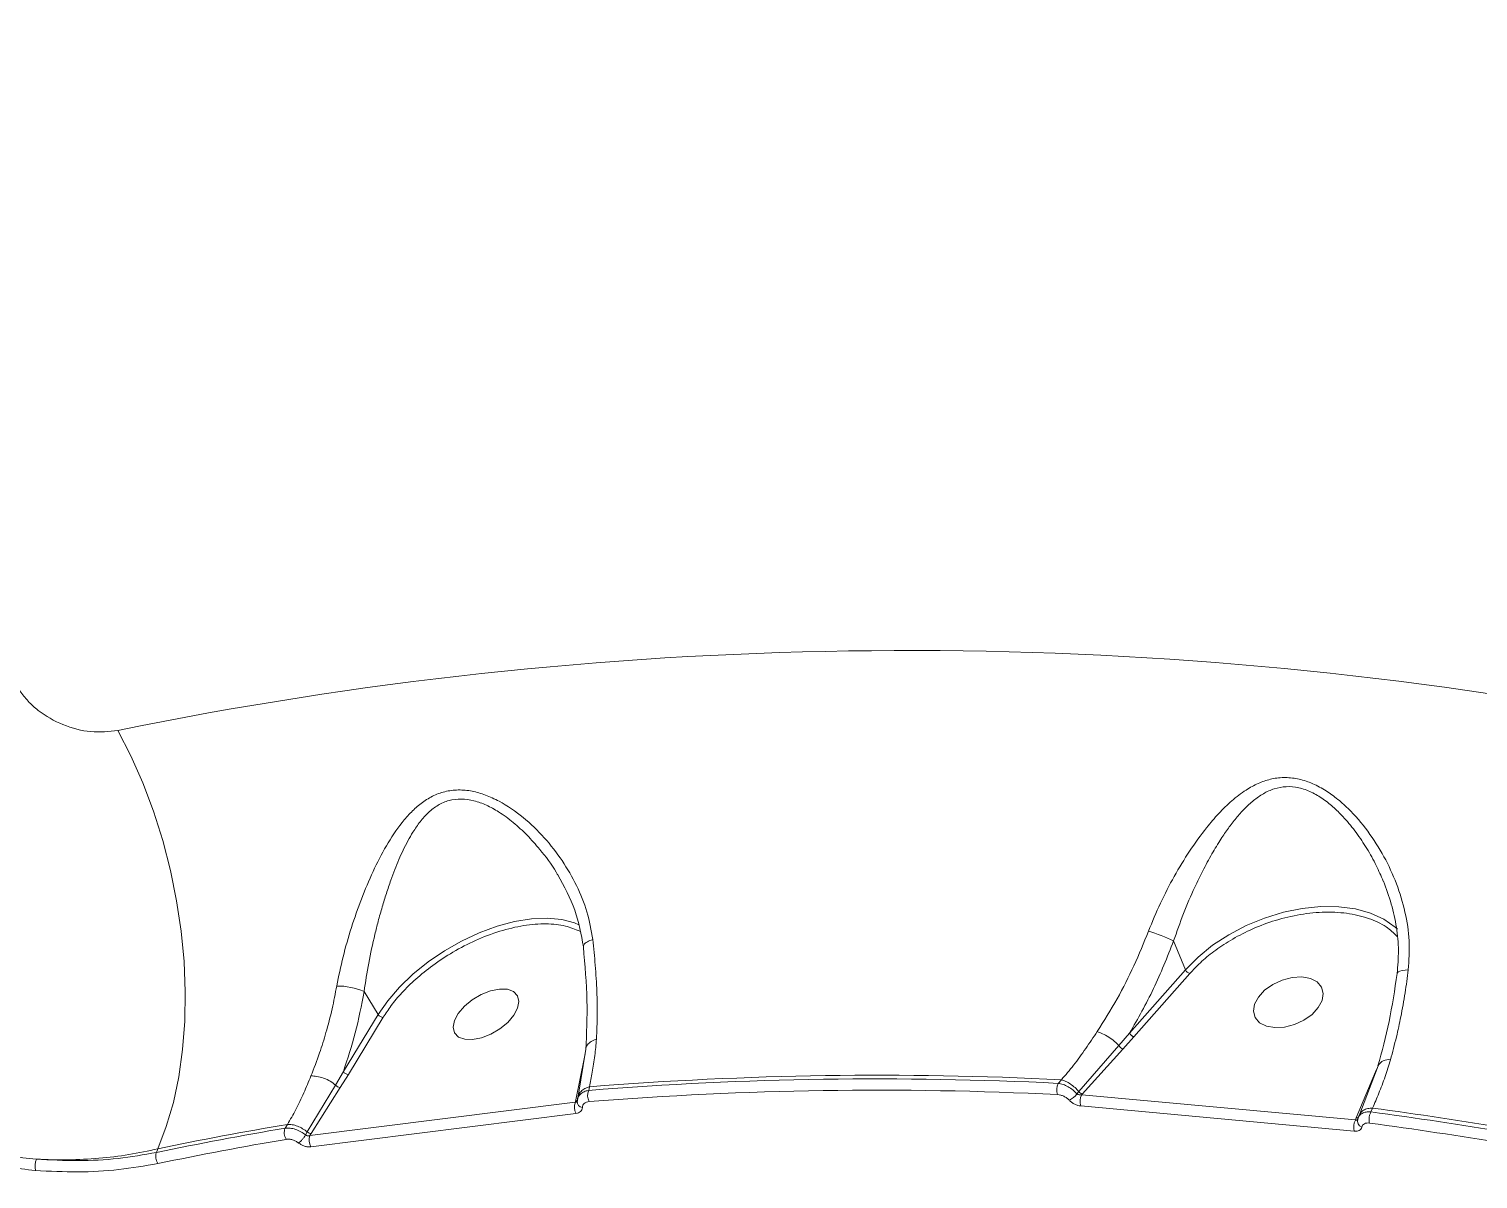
# Model space of a CAD drawing. Header units: millimetres. Extents: x -5609 to 5139, y -3980 to 3221.
# Drawn here: x 2301.1 to 2479.6, y 813.9 to 955.6 of the extents above; entities that cross this region are included whole.
import ezdxf

# ---------------------------------------------------------------- set-up
doc = ezdxf.new("R2010")
doc.units = ezdxf.units.MM
doc.layers.add('DIKOM_ОБЪЕКТ', color=7, linetype='Continuous')
doc.layers.add('DIKOM_РАЗМЕР_ОБЪЕКТА', color=7, linetype='Continuous')

# ---------------------------------------------------------------- blocks, each defined once
blk = doc.blocks.new('A$Cc336a1e3')
at = {"color": 7, "linetype": 'Continuous', "lineweight": 15}
for p, q in [((5262.28, 2116.14), (5263.75, 2112.59)), ((5263.75, 2112.59), (5256.87, 2104.78)), ((5264.27, 2112.12), (5257.4, 2104.31)), ((5162.56, 2109.9), (5164.3, 2107.06)), ((5164.3, 2107.06), (5160.01, 2100.04)), ((5164.91, 2106.72), (5160.63, 2099.69)), ((5255.55, 2103.23), (5256.87, 2104.78)), ((5189.87, 2102.78), (5188.94, 2097)), ((5250.61, 2097.56), (5255.55, 2103.23)), ((5256.04, 2102.81), (5251.03, 2097.27)), ((5257.4, 2104.31), (5256.04, 2102.81)), ((5188.6, 2096.34), (5189.73, 2101.82)), ((5159.04, 2098.38), (5160.01, 2100.04)), ((5160.63, 2099.69), (5159.61, 2098.08)), ((5284.79, 2094.32), (5287.16, 2099.99)), ((5287.47, 2100.76), (5285.22, 2094.83)), ((5155.57, 2092.59), (5159.04, 2098.38)), ((5159.61, 2098.08), (5156.04, 2092.4)), ((5190.23, 2097.71), (5190.33, 2098.16)), ((5248.46, 2099.03), (5248.07, 2098.58)), ((5250.38, 2097.3), (5250.61, 2097.56)), ((5155.89, 2092.14), (5188.58, 2096.26)), ((5188.58, 2096.26), (5188.6, 2096.34)), ((5188.88, 2096.73), (5188.81, 2096.22)), ((5188.94, 2097), (5188.87, 2096.72)), ((5284.54, 2092.69), (5250.85, 2095.81)), ((5251.03, 2097.27), (5250.96, 2097.19)), ((5250.96, 2097.19), (5284.68, 2094.07)), ((5188.66, 2094.88), (5156, 2090.77)), ((5284.68, 2094.07), (5284.79, 2094.32)), ((5285.07, 2094.47), (5284.91, 2093.99)), ((5285.22, 2094.83), (5285.02, 2094.36)), ((5286.59, 2095.06), (5286.8, 2095.53)), ((5153.12, 2093.53), (5152.83, 2093.06)), ((5155.35, 2092.23), (5155.57, 2092.59)), ((5156.04, 2092.4), (5155.89, 2092.14)), ((5137.15, 2090.51), (5136.98, 2090.07))]:
    blk.add_line(p, q, dxfattribs=at)
at = {"color": 8, "linetype": 'Continuous', "lineweight": 15}
for p, q in [((5189.73, 2101.82), (5189.81, 2102.23)), ((5287.16, 2099.99), (5287.4, 2100.55)), ((5285.01, 2094.29), (5284.96, 2094.17))]:
    blk.add_line(p, q, dxfattribs=at)
at = {"color": 7, "linetype": 'Continuous', "lineweight": 15, "flags": 128}
for points in [[(5132.22, 2142.08), (5133.84, 2138.93), (5135.31, 2135.6), (5136.62, 2132.12), (5137.75, 2128.52), (5138.7, 2124.83), (5139.46, 2121.09), (5140.03, 2117.33), (5140.38, 2113.58), (5140.54, 2109.88), (5140.48, 2106.26), (5140.21, 2102.76), (5139.74, 2099.4), (5139.07, 2096.22), (5138.2, 2093.25), (5137.15, 2090.51)], [(5274.77, 2105.45), (5275.95, 2105.52), (5277.17, 2105.83), (5278.33, 2106.37), (5279.34, 2107.08), (5280.11, 2107.92), (5280.58, 2108.8), (5280.72, 2109.67), (5280.5, 2110.45), (5279.96, 2111.08), (5279.13, 2111.5), (5278.08, 2111.69), (5276.89, 2111.62), (5275.67, 2111.31), (5274.51, 2110.77), (5273.5, 2110.06), (5272.73, 2109.22), (5272.26, 2108.34), (5272.12, 2107.47), (5272.34, 2106.69), (5272.88, 2106.06), (5273.71, 2105.64), (5274.77, 2105.45)], [(5175.93, 2103.97), (5177.04, 2104.19), (5178.19, 2104.65), (5179.29, 2105.3), (5180.26, 2106.09), (5181.01, 2106.97), (5181.48, 2107.86), (5181.63, 2108.68), (5181.46, 2109.38), (5180.98, 2109.89), (5180.22, 2110.18), (5179.24, 2110.21), (5178.14, 2109.99), (5176.99, 2109.54), (5175.88, 2108.89), (5174.92, 2108.09), (5174.17, 2107.21), (5173.7, 2106.33), (5173.54, 2105.5), (5173.71, 2104.8), (5174.2, 2104.29), (5174.96, 2104.01), (5175.93, 2103.97)]]:
    blk.add_lwpolyline(points, dxfattribs=at)
at = {"color": 8, "linetype": 'Continuous', "lineweight": 15, "flags": 128}
for points in [[(5164.3, 2107.06), (5165.47, 2108.76), (5166.91, 2110.43), (5168.58, 2112.04), (5170.44, 2113.54), (5172.45, 2114.91), (5174.57, 2116.12), (5176.75, 2117.14), (5178.94, 2117.95), (5181.1, 2118.52), (5183.18, 2118.86), (5185.13, 2118.94), (5186.91, 2118.77), (5188.48, 2118.36), (5189.03, 2118.13)], [(5263.75, 2112.59), (5265.3, 2114.15), (5267.08, 2115.6), (5269.07, 2116.9), (5271.22, 2118.03), (5273.48, 2118.95), (5275.8, 2119.66), (5278.13, 2120.14), (5280.42, 2120.37), (5282.62, 2120.34), (5284.68, 2120.07), (5286.55, 2119.56), (5288.2, 2118.81), (5289.59, 2117.84), (5289.86, 2117.6)], [(5291.19, 2112.56), (5290.79, 2112.54), (5290.44, 2112.49), (5290.16, 2112.42), (5289.96, 2112.33), (5289.85, 2112.22), (5289.82, 2112.13)]]:
    blk.add_lwpolyline(points, dxfattribs=at)
at = {"color": 7, "linetype": 'Continuous', "lineweight": 15}
for centre, radius, start, end in [((5229.48, 1666.59), 485.33, 80.1546, 101.5598), ((5252.64, 2095.82), 22.49, 64.5995, 73.0606), ((5264.57, 2112.97), 0.904, 205.2644, 251.2767), ((5159.26, 2102.27), 8.31, 66.5817, 90.4481), ((5164.94, 2107.48), 0.765, 213.0856, 268.0831), ((5256.39, 2103.71), 0.962, 209.7078, 248.8146), ((5160.66, 2100.46), 0.776, 213.3383, 265.0508), ((5160.61, 2100.1), 0.409, 267.1368, 271.8473), ((5226.07, 1652.49), 447.1, 87.1291, 94.5854), ((5159.66, 2098.87), 0.792, 218.3152, 266.0062), ((5191.75, 2097.08), 1.65, 157.3123, 206.7421), ((5225.82, 1652.31), 446.83, 87.1455, 94.5689), ((5225.79, 1651.89), 445.86, 87.1458, 94.5687), ((5249.62, 2097.8), 1.73, 153.0989, 200.2498), ((5251.33, 2098.14), 0.918, 218.8883, 250.9887), ((5190.07, 2095.65), 1.6, 157.7818, 208.8986), ((5189.55, 2096.33), 0.732, 176.0047, 262.1217), ((5248.16, 2098.96), 2.77, 297.4974, 323.2401), ((5252.55, 2096.37), 1.79, 152.6644, 198.2517), ((5286.19, 2093.22), 1.73, 150.7, 198.0032), ((5285.71, 2093.94), 0.784, 162.9273, 252.0865), ((5223.4, 1620.18), 479.07, 80.4097, 82.4199), ((5223.63, 1620.26), 479.45, 80.4066, 82.4292), ((5223.62, 1674.73), 424.28, 99.6046, 101.7842), ((5223.87, 1674.96), 424.51, 99.5945, 101.7881), ((5154.34, 2092.52), 1.61, 160.1223, 210.9079), ((5156.07, 2093.15), 0.751, 228.3101, 268.3241), ((5157.44, 2091.57), 1.65, 159.7, 209.1475), ((5223.36, 1619.79), 478.07, 80.4099, 82.4198), ((5223.54, 1674.6), 423.01, 99.6039, 101.7851), ((5124.45, 2088.33), 2.43, 158.2216, 191.41), ((5138.48, 2089.56), 1.59, 161.3803, 212.6527)]:
    blk.add_arc(centre, radius, start, end, dxfattribs=at)
at = {"color": 8, "linetype": 'Continuous', "lineweight": 15}
for centre, radius, start, end in [((5288.75, 2100.03), 1.48, 80.4642, 150.1675), ((5188.52, 2096.71), 0.379, 283.0031, 330.2698)]:
    blk.add_arc(centre, radius, start, end, dxfattribs=at)
at = {"color": 7, "linetype": 'Continuous', "lineweight": 15}
for points, knots in [([(5120.16, 2146.96), (5120.48, 2146.53), (5121.13, 2145.65), (5122.85, 2144.11), (5125.47, 2142.62), (5128.98, 2141.71), (5131.13, 2141.95), (5132.22, 2142.08)], [0, 0, 0, 0, 0.118479, 0.237237, 0.481613, 0.737061, 1, 1, 1, 1]), ([(5291.19, 2112.56), (5291.27, 2113.75), (5291.43, 2116.14), (5290.86, 2119.72), (5289.81, 2123.21), (5288.26, 2126.57), (5286.27, 2129.7), (5284.23, 2132.09), (5282.38, 2133.73), (5280.85, 2134.81), (5279.25, 2135.64), (5277.54, 2136.17), (5275.84, 2136.33), (5274.21, 2136.11), (5272.65, 2135.57), (5271.06, 2134.69), (5269.44, 2133.44), (5267.83, 2131.87), (5266.08, 2129.82), (5264.23, 2127.25), (5262.34, 2124.12), (5260.61, 2120.81), (5259.66, 2118.49), (5259.19, 2117.34)], [0, 0, 0, 0, 0.060846, 0.121613, 0.183355, 0.245192, 0.307741, 0.370552, 0.403624, 0.434356, 0.467558, 0.498923, 0.531461, 0.563759, 0.594639, 0.627846, 0.669955, 0.711773, 0.75355, 0.815744, 0.877334, 0.938872, 1, 1, 1, 1]), ([(5190.73, 2116.31), (5190.53, 2117.46), (5190.13, 2119.74), (5188.79, 2123), (5187.02, 2126.07), (5184.81, 2128.91), (5182.21, 2131.42), (5179.71, 2133.15), (5177.55, 2134.14), (5175.86, 2134.64), (5174.16, 2134.8), (5172.5, 2134.59), (5170.95, 2134.01), (5169.58, 2133.13), (5168.34, 2132.02), (5166.87, 2130.34), (5165.27, 2127.91), (5163.64, 2124.72), (5162.21, 2121.33), (5160.98, 2117.8), (5159.92, 2114.19), (5159.44, 2111.78), (5159.19, 2110.59)], [0, 0, 0, 0, 0.061032, 0.122059, 0.183992, 0.245964, 0.308726, 0.372018, 0.405256, 0.43616, 0.468587, 0.501067, 0.533245, 0.565712, 0.596357, 0.629327, 0.6921, 0.754281, 0.816245, 0.877523, 0.938935, 1, 1, 1, 1]), ([(5186.43, 2124.27), (5187.21, 2122.84), (5188.77, 2120.01), (5189.31, 2116.92), (5189.57, 2115.39)], [0, 0, 0, 0, 0.5043, 1, 1, 1, 1]), ([(5288.12, 2123.5), (5288.47, 2122.57), (5289.17, 2120.71), (5289.78, 2117.83), (5290.06, 2114.95), (5289.9, 2113.07), (5289.82, 2112.13)], [0, 0, 0, 0, 0.253833, 0.50588, 0.753393, 1, 1, 1, 1]), ([(5259.19, 2117.34), (5258.61, 2115.91), (5257.45, 2113.04), (5255.33, 2108.88), (5253.7, 2106.29), (5252.87, 2104.96)], [0, 0, 0, 0, 0.326004, 0.652893, 1, 1, 1, 1]), ([(5122.19, 2089.24), (5119.97, 2089.48), (5115.53, 2089.97), (5108.78, 2091.65), (5102.16, 2094.01), (5095.77, 2097.1), (5089.78, 2100.85), (5084.31, 2105.23), (5079.42, 2110.14), (5076.8, 2113.77), (5075.48, 2115.6)], [0, 0, 0, 0, 0.124996, 0.249511, 0.374923, 0.499323, 0.624627, 0.749297, 0.874059, 1, 1, 1, 1]), ([(5189.57, 2115.39), (5189.77, 2113.14), (5190.15, 2108.65), (5189.97, 2104.73), (5189.87, 2102.77)], [0, 0, 0, 0, 0.501532, 1, 1, 1, 1]), ([(5191.19, 2104.04), (5191.23, 2105.04), (5191.31, 2106.92), (5191.25, 2109.98), (5191.07, 2113.07), (5190.84, 2115.25), (5190.73, 2116.31)], [0, 0, 0, 0, 0.264908, 0.499065, 0.757743, 1, 1, 1, 1]), ([(5256.87, 2104.78), (5257.88, 2106.57), (5259.92, 2110.17), (5261.5, 2114.15), (5262.28, 2116.14)], [0, 0, 0, 0, 0.499115, 1, 1, 1, 1]), ([(5122.06, 2087.85), (5119.8, 2088.1), (5115.27, 2088.6), (5108.39, 2090.32), (5101.63, 2092.74), (5095.11, 2095.9), (5088.99, 2099.74), (5083.41, 2104.22), (5078.41, 2109.23), (5075.73, 2112.95), (5074.39, 2114.82)], [0, 0, 0, 0, 0.124823, 0.249217, 0.374556, 0.498948, 0.624295, 0.749047, 0.873925, 1, 1, 1, 1]), ([(5289.82, 2112.13), (5289.52, 2110.11), (5288.91, 2106.1), (5287.95, 2102.52), (5287.46, 2100.74)], [0, 0, 0, 0, 0.501964, 1, 1, 1, 1]), ([(5289, 2101.49), (5289.25, 2102.42), (5289.71, 2104.14), (5290.31, 2106.91), (5290.8, 2109.66), (5291.07, 2111.62), (5291.19, 2112.56)], [0, 0, 0, 0, 0.271002, 0.498451, 0.759288, 1, 1, 1, 1]), ([(5159.19, 2110.59), (5159.01, 2109.65), (5158.64, 2107.69), (5157.92, 2104.94), (5157.06, 2102.16), (5156.39, 2100.44), (5156.02, 2099.5)], [0, 0, 0, 0, 0.240295, 0.500628, 0.728484, 1, 1, 1, 1]), ([(5160.01, 2100.04), (5160.53, 2101.61), (5161.57, 2104.75), (5162.23, 2108.18), (5162.56, 2109.9)], [0, 0, 0, 0, 0.498645, 1, 1, 1, 1]), ([(5252.87, 2104.96), (5252.4, 2104.26), (5251.45, 2102.84), (5250.01, 2100.84), (5248.97, 2099.62), (5248.46, 2099.03)], [0, 0, 0, 0, 0.332875, 0.676666, 1, 1, 1, 1]), ([(5255.55, 2103.23), (5255.38, 2103.41), (5255.03, 2103.77), (5254.3, 2104.29), (5253.54, 2104.72), (5253.09, 2104.88), (5252.87, 2104.96)], [0, 0, 0, 0, 0.248183, 0.508003, 0.763442, 1, 1, 1, 1]), ([(5256.87, 2104.78), (5256.89, 2104.73), (5256.93, 2104.66), (5257.01, 2104.56), (5257.08, 2104.49), (5257.16, 2104.43), (5257.27, 2104.35), (5257.35, 2104.33), (5257.4, 2104.31)], [0, 0, 0, 0, 0.239332, 0.368263, 0.499893, 0.631461, 0.760389, 1, 1, 1, 1]), ([(5190.33, 2098.16), (5190.44, 2098.75), (5190.68, 2099.97), (5191.01, 2101.95), (5191.13, 2103.35), (5191.19, 2104.04)], [0, 0, 0, 0, 0.327823, 0.671609, 1, 1, 1, 1]), ([(5286.8, 2095.53), (5287.05, 2096.13), (5287.57, 2097.38), (5288.35, 2099.37), (5288.79, 2100.79), (5289, 2101.49)], [0, 0, 0, 0, 0.327621, 0.671358, 1, 1, 1, 1]), ([(5156.02, 2099.5), (5155.73, 2098.79), (5155.13, 2097.36), (5154.19, 2095.37), (5153.47, 2094.13), (5153.12, 2093.53)], [0, 0, 0, 0, 0.332982, 0.677091, 1, 1, 1, 1]), ([(5159.04, 2098.38), (5158.84, 2098.54), (5158.42, 2098.86), (5157.59, 2099.24), (5156.74, 2099.47), (5156.26, 2099.49), (5156.02, 2099.5)], [0, 0, 0, 0, 0.248075, 0.508053, 0.763661, 1, 1, 1, 1]), ([(5188.82, 2096.38), (5188.84, 2096.54), (5188.89, 2096.88), (5189.19, 2097.28), (5189.64, 2097.58), (5190.03, 2097.67), (5190.23, 2097.71)], [0, 0, 0, 0, 0.251022, 0.501404, 0.75079, 1, 1, 1, 1]), ([(5248.07, 2098.58), (5248.27, 2098.54), (5248.67, 2098.47), (5249.29, 2098.18), (5249.89, 2097.79), (5250.22, 2097.46), (5250.38, 2097.3)], [0, 0, 0, 0, 0.248096, 0.49739, 0.748011, 1, 1, 1, 1]), ([(5248.46, 2099.03), (5248.64, 2098.97), (5249, 2098.85), (5249.58, 2098.51), (5250.15, 2098.07), (5250.46, 2097.73), (5250.61, 2097.56)], [0, 0, 0, 0, 0.241799, 0.495657, 0.751816, 1, 1, 1, 1]), ([(5188.82, 2096.38), (5188.82, 2096.35), (5188.81, 2096.3), (5188.76, 2096.26), (5188.68, 2096.24), (5188.62, 2096.25), (5188.58, 2096.26)], [0, 0, 0, 0, 0.233571, 0.479012, 0.735347, 1, 1, 1, 1]), ([(5189.45, 2095.6), (5189.44, 2095.51), (5189.41, 2095.32), (5189.24, 2095.1), (5189, 2094.94), (5188.78, 2094.9), (5188.66, 2094.88)], [0, 0, 0, 0, 0.24975, 0.499747, 0.749792, 1, 1, 1, 1]), ([(5189.45, 2095.6), (5189.46, 2095.7), (5189.49, 2095.89), (5189.67, 2096.12), (5189.93, 2096.28), (5190.16, 2096.31), (5190.28, 2096.33)], [0, 0, 0, 0, 0.249693, 0.499609, 0.749478, 1, 1, 1, 1]), ([(5247.99, 2097.2), (5248.12, 2097.18), (5248.37, 2097.15), (5248.76, 2097), (5249.14, 2096.79), (5249.34, 2096.6), (5249.44, 2096.5)], [0, 0, 0, 0, 0.249414, 0.499193, 0.749315, 1, 1, 1, 1]), ([(5250.85, 2095.81), (5250.72, 2095.82), (5250.48, 2095.86), (5250.1, 2096.01), (5249.73, 2096.22), (5249.54, 2096.41), (5249.44, 2096.5)], [0, 0, 0, 0, 0.249442, 0.49932, 0.749504, 1, 1, 1, 1]), ([(5250.96, 2097.19), (5250.9, 2097.18), (5250.8, 2097.17), (5250.64, 2097.18), (5250.5, 2097.22), (5250.42, 2097.27), (5250.38, 2097.3)], [0, 0, 0, 0, 0.263946, 0.520256, 0.76574, 1, 1, 1, 1]), ([(5284.96, 2094.17), (5284.95, 2094.14), (5284.93, 2094.09), (5284.87, 2094.05), (5284.78, 2094.04), (5284.71, 2094.06), (5284.68, 2094.07)], [0, 0, 0, 0, 0.242976, 0.490369, 0.742642, 1, 1, 1, 1]), ([(5284.96, 2094.17), (5285.01, 2094.31), (5285.1, 2094.6), (5285.48, 2094.9), (5285.98, 2095.08), (5286.39, 2095.07), (5286.59, 2095.06)], [0, 0, 0, 0, 0.25005, 0.50006, 0.74983, 1, 1, 1, 1]), ([(5286.43, 2093.69), (5286.4, 2093.79), (5286.35, 2094), (5286.36, 2094.39), (5286.44, 2094.77), (5286.55, 2094.97), (5286.59, 2095.06)], [0, 0, 0, 0, 0.240621, 0.500013, 0.759382, 1, 1, 1, 1]), ([(5152.83, 2093.06), (5153.04, 2093.07), (5153.44, 2093.09), (5154.11, 2092.93), (5154.78, 2092.65), (5155.16, 2092.37), (5155.35, 2092.23)], [0, 0, 0, 0, 0.248941, 0.498506, 0.748723, 1, 1, 1, 1]), ([(5153.12, 2093.53), (5153.3, 2093.52), (5153.69, 2093.52), (5154.35, 2093.33), (5155, 2093.02), (5155.38, 2092.73), (5155.57, 2092.59)], [0, 0, 0, 0, 0.241495, 0.495455, 0.751796, 1, 1, 1, 1]), ([(5154.5, 2091.23), (5154.57, 2091.29), (5154.71, 2091.41), (5154.96, 2091.67), (5155.19, 2091.96), (5155.3, 2092.14), (5155.35, 2092.23)], [0, 0, 0, 0, 0.241788, 0.499974, 0.758221, 1, 1, 1, 1]), ([(5155.89, 2092.14), (5155.84, 2092.13), (5155.75, 2092.11), (5155.61, 2092.12), (5155.47, 2092.15), (5155.39, 2092.2), (5155.35, 2092.23)], [0, 0, 0, 0, 0.256185, 0.508783, 0.755992, 1, 1, 1, 1]), ([(5285.46, 2093.19), (5285.44, 2093.11), (5285.38, 2092.94), (5285.17, 2092.77), (5284.89, 2092.68), (5284.66, 2092.68), (5284.54, 2092.69)], [0, 0, 0, 0, 0.249769, 0.499689, 0.749592, 1, 1, 1, 1]), ([(5285.46, 2093.19), (5285.49, 2093.28), (5285.55, 2093.45), (5285.77, 2093.62), (5286.06, 2093.71), (5286.31, 2093.7), (5286.43, 2093.69)], [0, 0, 0, 0, 0.249826, 0.499651, 0.749398, 1, 1, 1, 1]), ([(5137.15, 2090.51), (5135.97, 2090.26), (5133.62, 2089.75), (5129.91, 2089.32), (5126.11, 2089.11), (5123.5, 2089.19), (5122.19, 2089.24)], [0, 0, 0, 0, 0.251191, 0.500423, 0.749449, 1, 1, 1, 1]), ([(5152.97, 2091.69), (5153.09, 2091.7), (5153.34, 2091.73), (5153.75, 2091.64), (5154.15, 2091.48), (5154.39, 2091.31), (5154.5, 2091.23)], [0, 0, 0, 0, 0.249239, 0.498933, 0.749048, 1, 1, 1, 1]), ([(5156, 2090.77), (5155.87, 2090.76), (5155.63, 2090.74), (5155.23, 2090.83), (5154.84, 2090.99), (5154.61, 2091.15), (5154.5, 2091.23)], [0, 0, 0, 0, 0.249302, 0.49905, 0.749238, 1, 1, 1, 1]), ([(5137.14, 2088.7), (5135.56, 2088.42), (5132.4, 2087.87), (5127.33, 2087.58), (5123.82, 2087.76), (5122.06, 2087.85)], [0, 0, 0, 0, 0.33388, 0.666023, 1, 1, 1, 1]), ([(5136.98, 2090.07), (5135.42, 2089.79), (5132.32, 2089.25), (5127.35, 2088.97), (5123.91, 2089.15), (5122.19, 2089.24)], [0, 0, 0, 0, 0.33402, 0.665973, 1, 1, 1, 1])]:
    blk.add_open_spline(points, degree=3, knots=knots, dxfattribs=at)
at = {"color": 8, "linetype": 'Continuous', "lineweight": 15}
for points, knots in [([(5288.11, 2123.5), (5287.83, 2124.14), (5287.24, 2125.52), (5286.12, 2127.53), (5284.81, 2129.49), (5283.45, 2131.16), (5282.08, 2132.54), (5280.73, 2133.64), (5279.26, 2134.51), (5277.71, 2135.07), (5276.14, 2135.21), (5274.66, 2134.93), (5273.32, 2134.32), (5272.11, 2133.46), (5271, 2132.43), (5269.97, 2131.28), (5269.02, 2130.03), (5268.02, 2128.57), (5266.97, 2126.83), (5265.89, 2124.84), (5264.71, 2122.4), (5263.46, 2119.53), (5262.68, 2117.27), (5262.28, 2116.14)], [0, 0, 0, 0, 0.047144, 0.101068, 0.153862, 0.206029, 0.245929, 0.285672, 0.325571, 0.365228, 0.405121, 0.44481, 0.484611, 0.524258, 0.564111, 0.603667, 0.64317, 0.682815, 0.734206, 0.789885, 0.841287, 0.920704, 1, 1, 1, 1]), ([(5186.41, 2124.26), (5186.35, 2124.38), (5185.74, 2125.51), (5184.46, 2127.16), (5182.67, 2129.18), (5180.97, 2130.75), (5179.29, 2131.99), (5177.65, 2132.89), (5176.1, 2133.46), (5174.52, 2133.69), (5173, 2133.5), (5171.87, 2133), (5171.05, 2132.44), (5170.3, 2131.8), (5169.45, 2130.85), (5168.63, 2129.66), (5167.95, 2128.48), (5167.37, 2127.34), (5166.84, 2126.16), (5166.33, 2124.92), (5165.82, 2123.53), (5165.3, 2122), (5164.78, 2120.3), (5164.31, 2118.61), (5163.73, 2116.31), (5163.09, 2113.41), (5162.74, 2111.07), (5162.56, 2109.9)], [0, 0, 0, 0, 0.00887, 0.084862, 0.136401, 0.187295, 0.237607, 0.275897, 0.313988, 0.352262, 0.390501, 0.428653, 0.447312, 0.467038, 0.50507, 0.543301, 0.573392, 0.603496, 0.633637, 0.663837, 0.695414, 0.733612, 0.771602, 0.811854, 0.847444, 0.923768, 1, 1, 1, 1]), ([(5289.82, 2116.7), (5289.39, 2117.11), (5288.43, 2118.02), (5286.31, 2118.99), (5283.65, 2119.62), (5280.65, 2119.75), (5277.55, 2119.4), (5274.52, 2118.63), (5271.74, 2117.55), (5269.31, 2116.27), (5267.26, 2114.9), (5265.58, 2113.51), (5264.7, 2112.57), (5264.27, 2112.12)], [0, 0, 0, 0, 0.084085, 0.18778, 0.293782, 0.399785, 0.503482, 0.602849, 0.696361, 0.783063, 0.862518, 0.934731, 1, 1, 1, 1]), ([(5189.13, 2117.32), (5188.56, 2117.56), (5187.37, 2118.07), (5185.01, 2118.31), (5182.26, 2118.1), (5179.3, 2117.4), (5176.33, 2116.27), (5173.54, 2114.83), (5171.05, 2113.19), (5168.94, 2111.48), (5167.23, 2109.8), (5165.89, 2108.22), (5165.23, 2107.2), (5164.91, 2106.72)], [0, 0, 0, 0, 0.092474, 0.195217, 0.300247, 0.405277, 0.508024, 0.606484, 0.69914, 0.785051, 0.863779, 0.935333, 1, 1, 1, 1]), ([(5190.73, 2116.31), (5190.49, 2116.23), (5190.01, 2116.04), (5189.6, 2115.71), (5189.6, 2115.5), (5189.6, 2115.4)], [0, 0, 0, 0, 0.337465, 0.69927, 1, 1, 1, 1]), ([(5189.87, 2102.78), (5189.87, 2102.78), (5189.84, 2102.96), (5190.04, 2103.33), (5190.48, 2103.78), (5190.96, 2103.95), (5191.19, 2104.04)], [0, 0, 0, 0, 0.00076, 0.346015, 0.685546, 1, 1, 1, 1]), ([(5188.93, 2096.86), (5188.94, 2096.95), (5188.98, 2097.22), (5189.27, 2097.61), (5189.73, 2097.97), (5190.13, 2098.1), (5190.33, 2098.16)], [0, 0, 0, 0, 0.158661, 0.445289, 0.729355, 1, 1, 1, 1]), ([(5285.04, 2094.41), (5285.03, 2094.4), (5285, 2094.37), (5284.91, 2094.33), (5284.83, 2094.33), (5284.79, 2094.32)], [0, 0, 0, 0, 0.211535, 0.613732, 1, 1, 1, 1]), ([(5285.25, 2094.82), (5285.26, 2094.86), (5285.34, 2095.05), (5285.66, 2095.29), (5286.17, 2095.5), (5286.59, 2095.52), (5286.8, 2095.53)], [0, 0, 0, 0, 0.088841, 0.399574, 0.707294, 1, 1, 1, 1])]:
    blk.add_open_spline(points, degree=3, knots=knots, dxfattribs=at)

msp = doc.modelspace()

# ---------------------------------------------------------------- linework, layer by layer
at = {"layer": 'DIKOM_РАЗМЕР_ОБЪЕКТА'}
msp.add_circle((2594.5, 436), 1052.678, dxfattribs=at)

# ---------------------------------------------------------------- block references
at = {"layer": 'DIKOM_ОБЪЕКТ'}
msp.add_blockref('A$Cc336a1e3', (-2820.166, -1272.903), dxfattribs=at)

doc.saveas('drawing.dxf')
